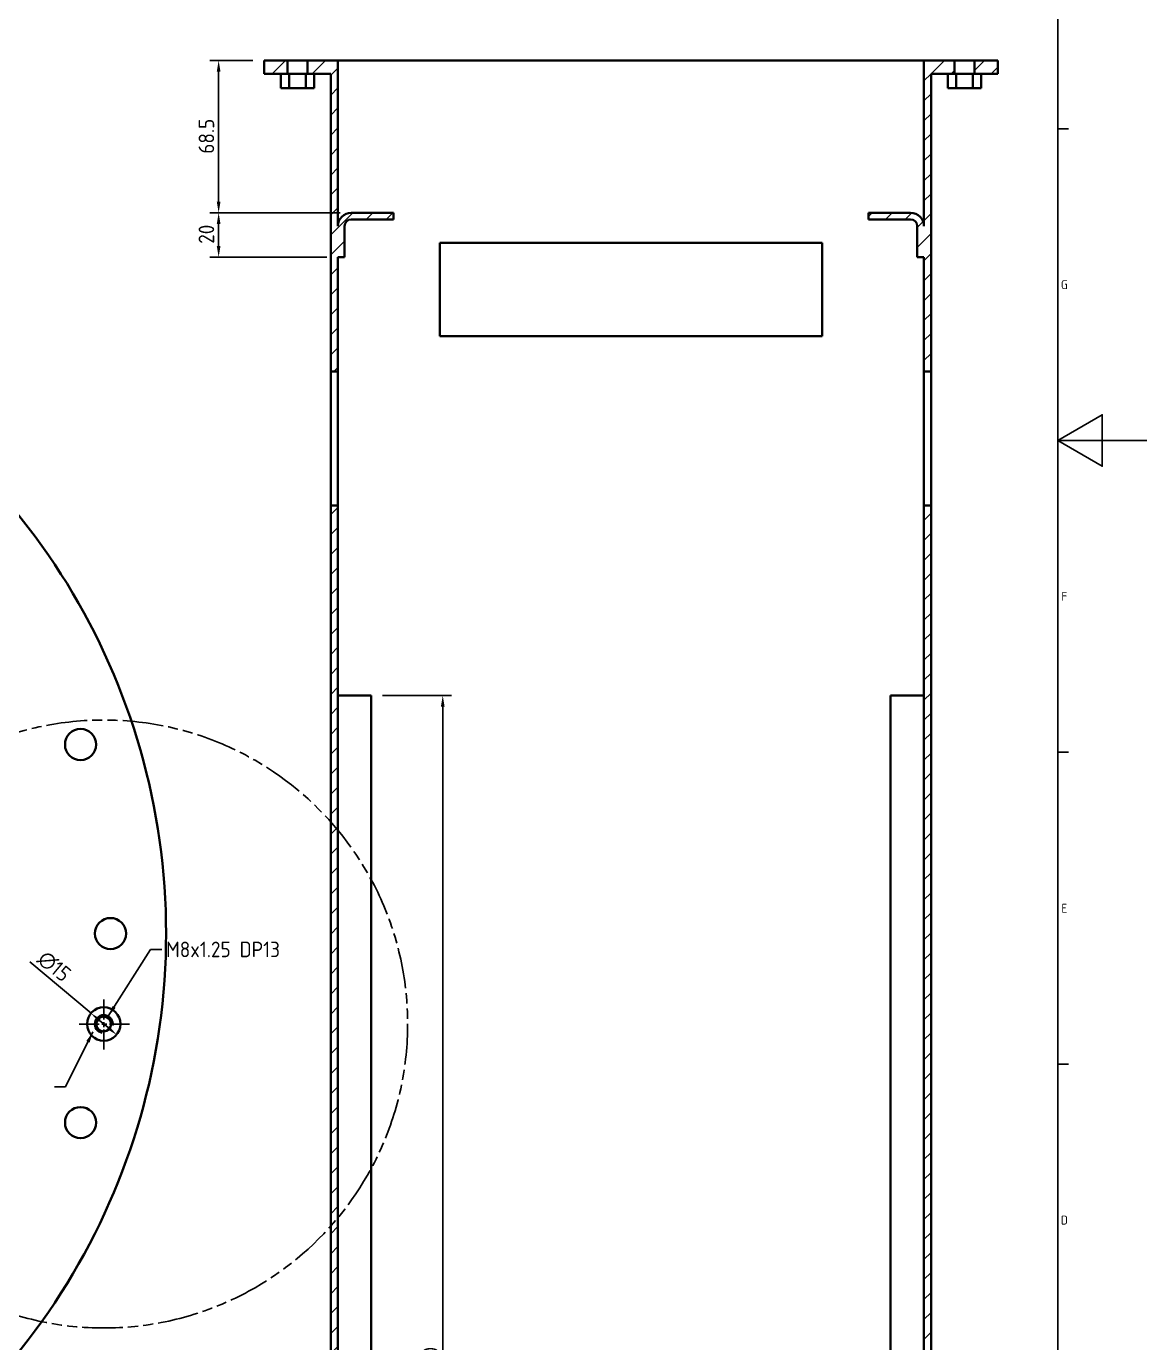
# Model space of a CAD drawing. Header units: millimetres. Extents: x 0 to 2378, y 0 to 1682.
# Drawn here: x 1874 to 2378, y 435 to 1027 of the extents above; entities that cross this region are included whole.
import ezdxf

# ---------------------------------------------------------------- set-up
doc = ezdxf.new("R2010")
doc.units = ezdxf.units.MM
doc.header["$LTSCALE"] = 2
doc.linetypes.add('CHAIN', pattern=[0.35429999999999995, 0.2362, -0.0295, 0.0591, -0.0295])
doc.linetypes.add('DOUBLE_DASH_CHAIN', pattern=[1.2403, 0.6614, -0.0827, 0.1654, -0.0827, 0.1654, -0.0827])
doc.layers.get('0').update_dxf_attribs({"color": 3, "lineweight": 25})
for name, color, linetype, lineweight in [('가시적인 것(ISO)', 3, 'Continuous', 40), ('가시적인 좁은 것(ISO)', 3, 'Continuous', 35), ('경계(ISO)', 7, 'Continuous', 25), ('기호(ISO)', 5, 'Continuous', 25), ('스케치 형상(ISO)', 3, 'Continuous', 25), ('중심 표식(ISO)', 1, 'Continuous', 25), ('치수(ISO)', 2, 'Continuous', 25), ('해치(ISO)', 7, 'Continuous', 18)]:
    doc.layers.add(name, color=color, linetype=linetype, lineweight=lineweight)
doc.styles.add('문자 텍스트_PSTEK_POSCO', font='isocp.shx')
doc.styles.add('치수 텍스트_PSTEK_POSCO', font='isocp.shx')
doc.dimstyles.new('치수_PSTEK_POSCO', dxfattribs={"dimscale": 2, "dimtxt": 3.5, "dimasz": 2.5, "dimexe": 2, "dimexo": 2.5, "dimgap": 1, "dimtad": 1, "dimrnd": 1e-08, "dimdsep": 46, "dimtxsty": '치수 텍스트_PSTEK_POSCO', "dimcen": 0.09, "dimdle": 10, "dimclrd": 7, "dimclre": 7, "dimclrt": 2, "dimadec": 1, "dimazin": 2, "dimtfac": 1, "dimtmove": 0, "dimatfit": 3, "dimfxl": 0, "dimtolj": 1, "dimlwd": -1, "dimlwe": -1, "dimarcsym": 0})
doc.dimstyles.new('치수_PSTEK_POSCO$7', dxfattribs={"dimscale": 2, "dimtxt": 3.5, "dimasz": 2.5, "dimexe": 2, "dimexo": 2.5, "dimgap": 1, "dimtad": 1, "dimrnd": 1e-08, "dimdsep": 46, "dimtxsty": '치수 텍스트_PSTEK_POSCO', "dimcen": 0.09, "dimdle": 10, "dimclrd": 7, "dimclre": 7, "dimclrt": 2, "dimadec": 1, "dimazin": 2, "dimtfac": 1, "dimtmove": 0, "dimatfit": 3, "dimfxl": 0, "dimtolj": 1, "dimlwd": -1, "dimlwe": -1, "dimarcsym": 0})

# ---------------------------------------------------------------- blocks, each defined once
blk = doc.blocks.new('경계 Default Border')
at = {"layer": '경계(ISO)'}
for p, q in [((1169.000015258789, 490.5833435058594), (1171.399993896484, 490.5833435058594)), ((1169.000015258789, 350.4166793823242), (1171.399993896484, 350.4166793823242)), ((1169.000015258789, 280.3333282470703), (1171.399993896484, 280.3333282470703))]:
    blk.add_line(p, q, dxfattribs=at)
at = {"layer": '경계(ISO)', "flags": 128}
for points in [[(20, 20), (20, 820.9999847412109), (1169.000015258789, 820.9999847412109), (1169.000015258789, 20), (20, 20)], [(1189.000015258789, 420.4999923706055), (1169.000015258789, 420.4999923706055), (1179.000015258789, 426.2734985351562), (1179.000015258789, 414.7264862060547), (1169.000015258789, 420.4999923706055)]]:
    blk.add_lwpolyline(points, dxfattribs=at)
at = {"layer": '경계(ISO)', "color": 2, "char_height": 2.000000029802322, "attachment_point": 7, "style": '문자 텍스트_PSTEK_POSCO'}
for s, insert in [('G', (1169.718846771929, 454.5225963296058)), ('F', (1169.829693008277, 384.4583333184322)), ('E', (1169.829693008277, 314.3559296629392)), ('D', (1169.718846771929, 244.2725963296058))]:
    blk.add_mtext(s, dxfattribs=dict(at, insert=insert))
blk = doc.blocks.new('*D73')
at = {"layer": 'Defpoints', "color": 0, "transparency": 16777216}
for p in [(2029.240423311659, 726.368994275847), (2061.410413926935, 726.368994275847), (2029.240423311659, 176.368994275847)]:
    blk.add_point(p, dxfattribs=at)
at = {"layer": '치수(ISO)', "color": 7, "transparency": 16777216}
for p, q in [((2034.240423311659, 726.368994275847), (2065.410413926935, 726.368994275847)), ((2061.410413926935, 181.368994275847), (2061.410413926935, 721.368994275847)), ((2034.240423311659, 176.368994275847), (2065.410413926935, 176.368994275847))]:
    blk.add_line(p, q, dxfattribs=at)
for points in [[(2060.577080593602, 721.368994275847), (2062.243747260269, 721.368994275847), (2061.410413926935, 726.368994275847)], [(2060.577080593602, 181.368994275847), (2062.243747260269, 181.368994275847), (2061.410413926935, 176.368994275847)]]:
    blk.add_solid(points, dxfattribs=at)
at = {"layer": '치수(ISO)', "color": 2, "transparency": 16777216, "insert": (2055.910413926935, 420.0662383703352), "char_height": 7, "attachment_point": 4, "rotation": 90, "style": '치수 텍스트_PSTEK_POSCO'}
blk.add_mtext('\\A1;550', dxfattribs=at)
blk = doc.blocks.new('*D116')
at = {"layer": 'Defpoints', "color": 0, "transparency": 16777216}
for p in [(2020.240423311659, 943.3689942758703), (1960.617799459273, 923.3689942758703), (2014.240423311659, 923.3689942758703)]:
    blk.add_point(p, dxfattribs=at)
at = {"layer": '치수(ISO)', "color": 7, "transparency": 16777216}
for p, q in [((2015.240423311659, 943.3689942758703), (1956.617799459273, 943.3689942758703)), ((1960.617799459273, 938.3689942758703), (1960.617799459273, 928.3689942758703)), ((2009.240423311659, 923.3689942758703), (1956.617799459273, 923.3689942758703))]:
    blk.add_line(p, q, dxfattribs=at)
for points in [[(1959.784466125939, 938.3689942758703), (1961.451132792606, 938.3689942758703), (1960.617799459273, 943.3689942758703)], [(1959.784466125939, 928.3689942758703), (1961.451132792606, 928.3689942758703), (1960.617799459273, 923.3689942758703)]]:
    blk.add_solid(points, dxfattribs=at)
at = {"layer": '치수(ISO)', "color": 2, "transparency": 16777216, "insert": (1955.117110482895, 929.4273604176026), "char_height": 7, "attachment_point": 4, "rotation": 90, "style": '치수 텍스트_PSTEK_POSCO'}
blk.add_mtext('\\A1;20', dxfattribs=at)
blk = doc.blocks.new('*D117')
at = {"layer": 'Defpoints', "color": 0, "transparency": 16777216}
for p in [(1960.617799459273, 1011.86899427587), (1981.040423311659, 1011.86899427587), (2020.240423311659, 943.3689942758703)]:
    blk.add_point(p, dxfattribs=at)
at = {"layer": '치수(ISO)', "color": 7, "transparency": 16777216}
for p, q in [((1976.040423311659, 1011.86899427587), (1956.617799459273, 1011.86899427587)), ((1960.617799459273, 948.3689942758703), (1960.617799459273, 1006.86899427587)), ((2015.240423311659, 943.3689942758703), (1956.617799459273, 943.3689942758703))]:
    blk.add_line(p, q, dxfattribs=at)
for points in [[(1959.784466125939, 1006.86899427587), (1961.451132792606, 1006.86899427587), (1960.617799459273, 1011.86899427587)], [(1959.784466125939, 948.3689942758703), (1961.451132792606, 948.3689942758703), (1960.617799459273, 943.3689942758703)]]:
    blk.add_solid(points, dxfattribs=at)
at = {"layer": '치수(ISO)', "color": 2, "transparency": 16777216, "insert": (1955.117799459272, 969.914570710142), "char_height": 7, "attachment_point": 4, "rotation": 90, "style": '치수 텍스트_PSTEK_POSCO'}
blk.add_mtext('\\A1;68.5', dxfattribs=at)
blk = doc.blocks.new('*D125')
at = {"layer": 'Defpoints', "color": 0, "transparency": 16777216}
for p in [(1903.219836292426, 583.5113936882422), (1914.705972201702, 573.8641825952042)]:
    blk.add_point(p, dxfattribs=at)
at = {"layer": '치수(ISO)', "color": 7, "transparency": 16777216}
for p, q in [((1903.219836292426, 583.5113936882422), (1875.713406376513, 606.6140574483281)), ((1910.877260231944, 577.0799196262168), (1907.048548262185, 580.2956566572293))]:
    blk.add_line(p, q, dxfattribs=at)
for points in [[(1907.584504434021, 580.9337753188559), (1906.51259209035, 579.657537995603), (1903.219836292426, 583.5113936882422)], [(1911.413216403779, 577.7180382878431), (1910.341304060108, 576.4418009645902), (1914.705972201702, 573.8641825952042)]]:
    blk.add_solid(points, dxfattribs=at)
at = {"layer": '치수(ISO)', "color": 2, "transparency": 16777216, "insert": (1880.782201898531, 609.539345802658), "char_height": 7, "attachment_point": 4, "rotation": 319.973083955324, "style": '치수 텍스트_PSTEK_POSCO'}
blk.add_mtext('\\A1;∅15', dxfattribs=at)

msp = doc.modelspace()

# ---------------------------------------------------------------- hatches: boundary and pattern name
at = {"layer": '해치(ISO)'}
h = msp.add_hatch(dxfattribs=at)
h.set_pattern_fill('ANSI31', color=256, scale=50.8, style=0)
h.set_pattern_definition([(45, (0, 0), (-4.490128060534577, 4.490128060534577), [])])
edge = h.paths.add_edge_path()
edge.add_line((2281.040423311659, 871.9480567612707), (2281.040423311659, 1005.86899427587))
edge.add_line((2281.040423311659, 1005.86899427587), (2291.540423311659, 1005.86899427587))
edge.add_line((2291.540423311659, 1005.86899427587), (2291.540423311659, 1011.86899427587))
edge.add_line((2291.540423311659, 1011.86899427587), (2277.840423311659, 1011.86899427587))
edge.add_line((2277.840423311659, 1011.86899427587), (2277.840423311659, 937.3689942758704))
edge.add_ellipse((2271.840423311659, 937.3689942758701), major_axis=(6.000000000000103, 1.4210854715202e-13), ratio=1, start_angle=0, end_angle=89.9999999999983)
edge.add_line((2271.840423311659, 943.3689942758703), (2252.840423311659, 943.3689942758704))
edge.add_line((2252.840423311659, 943.3689942758704), (2252.840423311659, 940.3689942758703))
edge.add_line((2252.840423311659, 940.3689942758704), (2271.840423311659, 940.3689942758705))
edge.add_ellipse((2271.840423311659, 937.3689942758704), major_axis=(-1.77635683940025e-14, 2.999999999999972), ratio=1, start_angle=269.99999999999966, end_angle=360, ccw=False)
edge.add_line((2274.840423311659, 937.3689942758704), (2274.840423311659, 923.3689942758704))
edge.add_line((2274.840423311659, 923.3689942758703), (2277.840423311659, 923.3689942758703))
edge.add_line((2277.840423311659, 923.3689942758703), (2277.840423311659, 871.9480567612705))
edge.add_line((2277.840423311659, 871.9480567612707), (2281.040423311659, 871.9480567612707))
edge = h.paths.add_edge_path()
edge.add_line((2011.040423311659, 1005.86899427587), (2011.040423311659, 871.9480567612705))
edge.add_line((2011.040423311659, 871.9480567612707), (2014.240423311659, 871.9480567612707))
edge.add_line((2014.240423311659, 871.9480567612707), (2014.240423311659, 923.3689942758704))
edge.add_line((2014.240423311659, 923.3689942758703), (2017.240423311659, 923.3689942758703))
edge.add_line((2017.240423311659, 923.3689942758703), (2017.240423311659, 937.3689942758704))
edge.add_ellipse((2020.240423311659, 937.3689942758704), major_axis=(-2.999999999999972, 0), ratio=1, start_angle=269.99999999999966, end_angle=360, ccw=False)
edge.add_line((2020.240423311659, 940.3689942758704), (2039.240423311659, 940.3689942758704))
edge.add_line((2039.240423311659, 940.3689942758704), (2039.240423311659, 943.3689942758705))
edge.add_line((2039.240423311659, 943.3689942758704), (2020.240423311659, 943.3689942758703))
edge.add_ellipse((2020.240423311659, 937.3689942758701), major_axis=(-3.552713678800501e-14, 6.000000000000227), ratio=1, start_angle=0, end_angle=89.9999999999983)
edge.add_line((2014.240423311659, 937.3689942758704), (2014.240423311659, 1011.86899427587))
edge.add_line((2014.240423311659, 1011.86899427587), (2000.540423311659, 1011.86899427587))
edge.add_line((2000.540423311659, 1011.86899427587), (2000.540423311659, 1005.86899427587))
edge.add_line((2000.540423311659, 1005.86899427587), (2011.040423311659, 1005.86899427587))
h.paths.add_polyline_path([(2011.040423311659, 811.7899317904653), (2011.040423311659, 271.948056761315), (2014.240423311659, 271.948056761315), (2014.240423311659, 811.7899317904653)])
h.paths.add_polyline_path([(2277.840423311659, 156.3689942758703), (2014.240423311659, 156.3689942758703), (2014.240423311659, 211.789931790421), (2011.040423311659, 211.789931790421), (2011.040423311659, 156.3689942758703), (1981.040423311659, 156.3689942758703), (1981.040423311659, 151.8689942758702), (2311.040423311659, 151.8689942758702), (2311.040423311659, 156.3689942758703), (2281.040423311659, 156.3689942758703), (2281.040423311659, 211.789931790421), (2277.840423311659, 211.789931790421)])
h.paths.add_polyline_path([(2277.840423311659, 811.7899317904653), (2277.840423311659, 271.9480567613151), (2281.040423311659, 271.9480567613151), (2281.040423311659, 811.7899317904653)])
h.paths.add_polyline_path([(1981.040423311659, 1005.86899427587), (1991.540423311659, 1005.86899427587), (1991.540423311659, 1011.86899427587), (1981.040423311659, 1011.86899427587)])
h.paths.add_polyline_path([(2300.540423311659, 1005.86899427587), (2311.040423311659, 1005.86899427587), (2311.040423311659, 1011.86899427587), (2300.540423311659, 1011.86899427587)])

# ---------------------------------------------------------------- linework, layer by layer
at = {"layer": '가시적인 것(ISO)'}
for p, q in [((1991.540423311659, 1011.86899427587), (1981.040423311659, 1011.86899427587)), ((1981.040423311659, 1011.86899427587), (1981.040423311659, 1005.86899427587)), ((1991.540423311659, 1005.86899427587), (1991.540423311659, 1011.86899427587)), ((1991.540423311659, 1011.86899427587), (2000.540423311659, 1011.86899427587)), ((2014.240423311659, 1011.86899427587), (2000.540423311659, 1011.86899427587)), ((2000.540423311659, 1011.86899427587), (2000.540423311659, 1005.86899427587)), ((2014.240423311659, 937.3689942758704), (2014.240423311659, 1011.86899427587)), ((2017.440423311659, 1011.868994275836), (2014.240423311659, 1011.868994275837)), ((2017.440423311659, 1011.868994275836), (2274.640423311659, 1011.868994275836)), ((2277.840423311659, 1011.868994275837), (2274.640423311659, 1011.868994275836)), ((2291.540423311659, 1011.86899427587), (2277.840423311659, 1011.86899427587)), ((2277.840423311659, 1011.86899427587), (2277.840423311659, 937.3689942758704)), ((2291.540423311659, 1005.86899427587), (2291.540423311659, 1011.86899427587)), ((2291.540423311659, 1011.86899427587), (2300.540423311659, 1011.86899427587)), ((2311.040423311659, 1011.86899427587), (2300.540423311659, 1011.86899427587)), ((2300.540423311659, 1011.86899427587), (2300.540423311659, 1005.86899427587)), ((2311.040423311659, 1005.86899427587), (2311.040423311659, 1011.86899427587)), ((1981.040423311659, 1005.86899427587), (1991.540423311659, 1005.86899427587)), ((1988.534869812194, 1005.868994275831), (1988.534869812194, 999.3689942758308)), ((2000.540423311659, 1005.86899427587), (1991.540423311659, 1005.86899427587)), ((1992.287646561926, 1005.868994275833), (1992.287646561926, 999.3689942758328)), ((1999.793200061392, 1005.868994275833), (1999.793200061392, 999.3689942758328)), ((2000.540423311659, 1005.86899427587), (2011.040423311659, 1005.86899427587)), ((2003.545976811124, 1005.868994275831), (2003.545976811124, 999.3689942758308)), ((2011.040423311659, 1005.86899427587), (2011.040423311659, 871.9480567612707)), ((2281.040423311659, 871.9480567612707), (2281.040423311659, 1005.86899427587)), ((2281.040423311659, 1005.86899427587), (2291.540423311659, 1005.86899427587)), ((2288.534869812194, 1005.868994275831), (2288.534869812194, 999.3689942758308)), ((2300.540423311659, 1005.86899427587), (2291.540423311659, 1005.86899427587)), ((2292.287646561927, 1005.868994275833), (2292.287646561927, 999.3689942758328)), ((2299.793200061392, 1005.868994275833), (2299.793200061392, 999.3689942758328)), ((2300.540423311659, 1005.86899427587), (2311.040423311659, 1005.86899427587)), ((2303.545976811125, 1005.868994275831), (2303.545976811125, 999.3689942758308)), ((1992.287646561926, 999.3689942758328), (1988.534869812194, 999.3689942758308)), ((1999.793200061392, 999.3689942758328), (1992.287646561926, 999.3689942758328)), ((2003.545976811124, 999.3689942758308), (1999.793200061392, 999.3689942758328)), ((2292.287646561927, 999.3689942758328), (2288.534869812194, 999.3689942758308)), ((2299.793200061392, 999.3689942758328), (2292.287646561927, 999.3689942758328)), ((2303.545976811125, 999.3689942758308), (2299.793200061392, 999.3689942758328)), ((2039.240423311659, 943.3689942758704), (2020.240423311659, 943.3689942758703)), ((2039.240423311659, 940.3689942758704), (2039.240423311659, 943.3689942758704)), ((2271.840423311659, 943.3689942758703), (2252.840423311659, 943.3689942758704)), ((2252.840423311659, 943.3689942758704), (2252.840423311659, 940.3689942758704)), ((2017.240423311659, 923.3689942758703), (2017.240423311659, 937.3689942758704)), ((2020.240423311659, 940.3689942758705), (2039.240423311659, 940.3689942758704)), ((2252.840423311659, 940.3689942758704), (2271.840423311659, 940.3689942758705)), ((2274.840423311659, 937.3689942758704), (2274.840423311659, 923.3689942758703)), ((2060.040423311659, 887.8689942758363), (2060.040423311659, 929.8689942758363)), ((2060.040423311659, 929.8689942758363), (2232.040423311659, 929.8689942758363)), ((2232.040423311659, 929.8689942758363), (2232.040423311659, 887.8689942758363)), ((2014.240423311659, 871.9480567612707), (2014.240423311659, 923.3689942758703)), ((2014.240423311659, 923.3689942758703), (2017.240423311659, 923.3689942758703)), ((2274.840423311659, 923.3689942758703), (2277.840423311659, 923.3689942758703)), ((2277.840423311659, 923.3689942758703), (2277.840423311659, 871.9480567612707)), ((2232.040423311659, 887.8689942758363), (2060.040423311659, 887.8689942758363)), ((2011.040423311659, 871.9480567612707), (2014.240423311659, 871.9480567612707)), ((2011.040423311659, 811.7899317904609), (2011.040423311659, 871.9480567612661)), ((2014.240423311659, 871.9480567612661), (2014.240423311659, 811.7899317904609)), ((2277.840423311659, 871.9480567612707), (2281.040423311659, 871.9480567612707)), ((2277.840423311659, 811.7899317904607), (2277.840423311659, 871.9480567612661)), ((2281.040423311659, 871.9480567612661), (2281.040423311659, 811.7899317904609)), ((2011.040423311659, 811.7899317904653), (2011.040423311659, 271.948056761315)), ((2014.240423311659, 811.7899317904653), (2011.040423311659, 811.7899317904653)), ((2014.240423311659, 271.948056761315), (2014.240423311659, 811.7899317904653)), ((2277.840423311659, 811.7899317904653), (2277.840423311659, 271.9480567613151)), ((2281.040423311659, 811.7899317904653), (2277.840423311659, 811.7899317904653)), ((2281.040423311659, 271.9480567613151), (2281.040423311659, 811.7899317904653)), ((2014.240423311659, 726.3689942758482), (2025.240423311659, 726.3689942758482)), ((2029.240423311659, 726.368994275847), (2025.240423311659, 726.3689942758481)), ((2029.240423311659, 176.368994275847), (2029.240423311659, 726.368994275847)), ((2266.840423311659, 726.3689942758481), (2262.840423311659, 726.368994275847)), ((2262.840423311659, 176.368994275847), (2262.840423311659, 726.368994275847)), ((2266.840423311659, 726.3689942758482), (2277.840423311659, 726.3689942758482))]:
    msp.add_line(p, q, dxfattribs=at)
for centre, radius in [((1898.524083803695, 704.3150496554763), 7.000000000000001), ((1911.983541822527, 619.3353762023658), 7.000000000000001), ((1908.962904247063, 578.687788141723), 7.5), ((1908.962904247063, 578.687788141723), 3.3235), ((1898.524083803695, 534.3557027492552), 7.000000000000001)]:
    msp.add_circle(centre, radius, dxfattribs=at)
for centre, radius, start, end in [((2020.240423311659, 937.3689942758701), 6.000000000000227, 90, 180), ((2271.840423311659, 937.3689942758701), 6.000000000000103, 0, 89.99999999999729), ((2020.240423311659, 937.3689942758704), 2.999999999999972, 90, 180), ((2271.840423311659, 937.3689942758704), 2.999999999999972, 0, 90), ((1636.983541822528, 619.3353762023658), 300.0000000000001, 296.743683950403, 63.25631604959707)]:
    msp.add_arc(centre, radius, start, end, dxfattribs=at)
at = {"layer": '가시적인 좁은 것(ISO)'}
msp.add_arc((1908.962904247064, 578.6877881417229), 3.999999999999968, 350.0000000000022, 259.9999999999517, dxfattribs=at)
at = {"layer": '스케치 형상(ISO)', "color": 6, "linetype": 'DOUBLE_DASH_CHAIN', "ltscale": 13.84543037414551}
msp.add_circle((1908.962904247063, 578.687788141723), 136.6543092518221, dxfattribs=at)
at = {"layer": '중심 표식(ISO)', "linetype": 'CHAIN', "ltscale": 19.05165100097656}
for p, q in [((1908.962904247063, 567.187788141723), (1908.962904247063, 590.1877881417229)), ((1920.462904247063, 578.687788141723), (1897.462904247063, 578.687788141723))]:
    msp.add_line(p, q, dxfattribs=at)

# ---------------------------------------------------------------- block references
at = {"xscale": 2, "yscale": 2, "zscale": 2}
msp.add_blockref('경계 Default Border', (0, 0), dxfattribs=at)

# ---------------------------------------------------------------- texts
at = {"layer": '기호(ISO)', "color": 2, "insert": (1937.000672519476, 612.2192108782432), "char_height": 6.99999988079071, "width": 60.50369334220875, "attachment_point": 4, "line_spacing_factor": 0.612500011920929, "style": '치수 텍스트_PSTEK_POSCO'}
msp.add_mtext('{M8x1.25 DP13}', dxfattribs=at)

# ---------------------------------------------------------------- dimensions: what is measured, and where the dimension line sits
at = {"layer": '치수(ISO)', "color": 7}
for base, p1, p2, picture, middle in [((1960.617799459273, 1011.86899427587), (2020.240423311659, 943.3689942758703), (1981.040423311659, 1011.86899427587), '*D117', (1960.617799459272, 977.6189942758703)), ((1960.617799459273, 923.3689942758703), (2020.240423311659, 943.3689942758703), (2014.240423311659, 923.3689942758703), '*D116', (1960.617799459272, 933.3689942758703)), ((2061.410413926935, 726.368994275847), (2029.240423311659, 176.368994275847), (2029.240423311659, 726.368994275847), '*D73', (2061.410413926935, 426.368994275847))]:
    dim = msp.add_linear_dim(base=base, p1=p1, p2=p2, angle=90, dimstyle='치수_PSTEK_POSCO', override={"dimdec": 2, "dimtp": 0, "dimtm": -0, "dimtdec": 2, "dimtofl": 0, "dimatfit": 1}, dxfattribs=at)
    dim.commit()
    dim.dimension.update_dxf_attribs({"geometry": picture, "text_midpoint": middle, "dimtype": 160})
dim = msp.add_diameter_dim_2p(p1=(1914.705972201702, 573.8641825952042), p2=(1903.219836292426, 583.5113936882422), dimstyle='치수_PSTEK_POSCO', override={"dimdec": 2, "dimlfac": 1.00000000000003, "dimtp": 0, "dimtm": -0, "dimtdec": 2, "dimatfit": 2}, dxfattribs=at)
dim.commit()
dim.dimension.update_dxf_attribs({"geometry": '*D125', "text_midpoint": (1882.180081556013, 601.1826938444586), "dimtype": 163})

# ---------------------------------------------------------------- leaders
at = {"layer": '기호(ISO)', "color": 7, "annotation_type": 0, "has_hookline": 1}
for points, hookline_direction, text_width in [([(1910.962904247064, 582.1518897568602), (1930.000672519476, 612.2192108782432), (1935.000672519476, 612.2192108782432)], 0, 52.08994860657462), ([(1904.084236518984, 575.1742755923653), (1891.787855757101, 550.412217748445), (1886.787855757101, 550.412217748445)], 1, 70.84938742633676)]:
    msp.add_leader(points, dimstyle='치수_PSTEK_POSCO$7', override={"dimtad": 0}, dxfattribs=dict(at, hookline_direction=hookline_direction, text_width=text_width))

doc.saveas('drawing.dxf')
